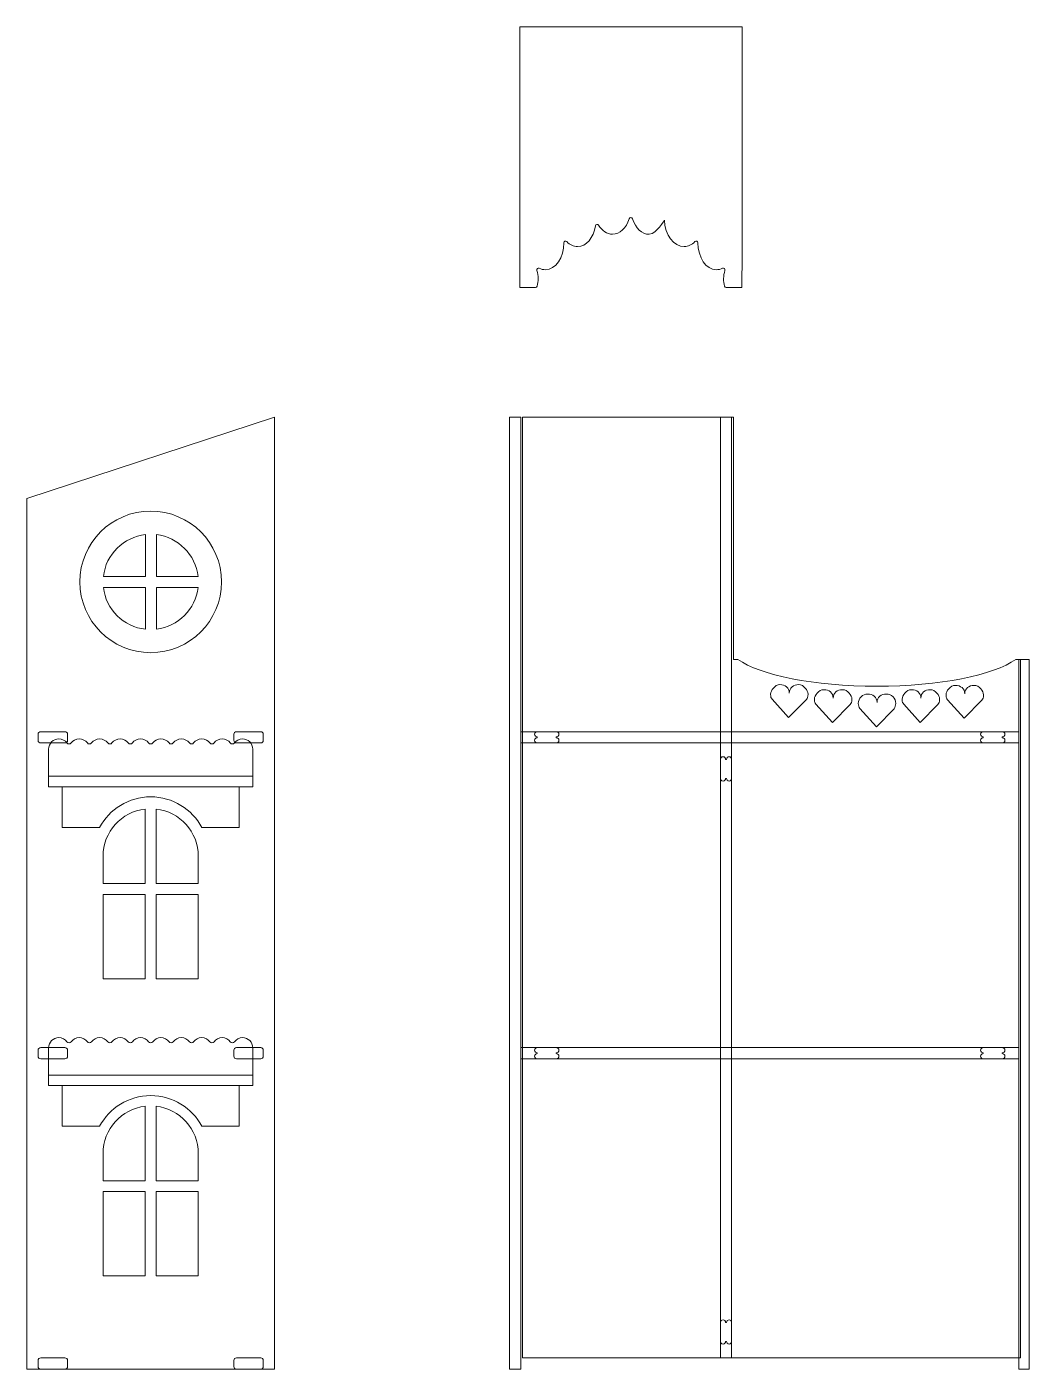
# Model space of a CAD drawing. Header units: millimetres. Extents: x -1744 to 2824, y -3870 to 2862.
# Drawn here: x -1380 to -223, y -214 to 1337 of the extents above; entities that cross this region are included whole.
import ezdxf

# ---------------------------------------------------------------- set-up
doc = ezdxf.new("R2010")
doc.units = ezdxf.units.MM
doc.header["$MEASUREMENT"] = 0
doc.layers.add('layer 1', color=7, linetype='Continuous')

msp = doc.modelspace()

# ---------------------------------------------------------------- linework, layer by layer
at = {"layer": 'layer 1', "color": 252, "lineweight": 20}
for points in [[(-822.9022, -214.0263), (-809.9022, -214.0263), (-809.9022, 885.9735), (-822.9022, 885.9735), (-822.9022, -214.0263)], [(-579.4022, -201.0263), (-566.4022, -201.0263), (-566.4022, 885.9735), (-579.4022, 885.9735), (-579.4022, -201.0263)], [(-234.902, -214.0264), (-222.902, -214.0264), (-222.902, 605.9736), (-234.902, 605.9736), (-234.902, -214.0264)], [(-809.9022, 509.4736), (-234.902, 509.4736), (-234.902, 522.4736), (-809.9022, 522.4736), (-809.9022, 509.4736)], [(-809.9022, 144.4736), (-234.902, 144.4736), (-234.902, 157.4736), (-809.9022, 157.4736), (-809.9022, 144.4736)]]:
    msp.add_lwpolyline(points, close=True, dxfattribs=at)
at = {"layer": 'layer 1', "color": 253, "lineweight": 20}
for points in [[(-1355.1007, 458.9023), (-1119.3863, 458.9023), (-1119.3863, 470.9023), (-1355.1007, 470.9023), (-1355.1007, 458.9023)], [(-1355.1007, 113.7597), (-1119.3863, 113.7597), (-1119.3863, 125.7597), (-1355.1007, 125.7597), (-1355.1007, 113.7597)]]:
    msp.add_lwpolyline(points, close=True, dxfattribs=at)
at = {"layer": 'layer 1', "color": 250, "lineweight": 20}
msp.add_ellipse((-1237.2434, 695.4964), major_axis=(0, 81.7771), ratio=1, dxfattribs=at)
at = {"layer": 'layer 1', "color": 7, "lineweight": 20}
msp.add_open_spline([(-810.902, 1336.7822), (-810.902, 1336.7822), (-554.402, 1336.7822), (-554.402, 1336.7822), (-554.402, 1336.7822), (-554.402, 1336.7822), (-554.402, 1074.6291), (-554.402, 1074.6291), (-554.402, 1074.6291), (-554.402, 1074.6291), (-554.5387, 1035.7821), (-554.5387, 1035.7821), (-554.5387, 1035.7821), (-554.5387, 1035.7821), (-572.6621, 1035.7821), (-572.6621, 1035.7821), (-572.6621, 1035.7821), (-573.5199, 1035.7821), (-574.2503, 1036.3273), (-574.5425, 1037.1856), (-574.5425, 1037.1856), (-576.4569, 1042.8099), (-575.9716, 1049.4151), (-574.2234, 1055.3228), (-574.2234, 1055.3228), (-573.9789, 1056.1491), (-574.2051, 1057.0014), (-574.8199, 1057.5693), (-574.8199, 1057.5693), (-575.4347, 1058.1372), (-576.2592, 1058.2558), (-576.9937, 1057.8821), (-576.9937, 1057.8821), (-579.1968, 1056.761), (-581.5641, 1056.1514), (-584.0291, 1056.1514), (-584.0291, 1056.1514), (-596.0821, 1056.1514), (-605.3315, 1070.4791), (-605.4097, 1087.1262), (-605.4097, 1087.1262), (-605.4138, 1087.9982), (-605.8801, 1088.7411), (-606.6357, 1089.0783), (-606.6357, 1089.0783), (-607.3912, 1089.4156), (-608.2156, 1089.2497), (-608.8031, 1088.642), (-608.8031, 1088.642), (-612.2889, 1085.0374), (-616.5465, 1082.9186), (-621.1431, 1082.9186), (-621.1431, 1082.9186), (-632.9482, 1082.9186), (-643.8939, 1096.2155), (-643.8939, 1113.4516), (-643.8939, 1113.4516), (-643.8939, 1113.4518), (-653.0653, 1097.5942), (-661.5487, 1097.1437), (-661.5487, 1097.1437), (-670.0907, 1096.6902), (-677.4799, 1104.4783), (-680.8965, 1115.0741), (-680.8965, 1115.0741), (-681.1787, 1115.9495), (-681.9183, 1116.5119), (-682.788, 1116.5119), (-682.788, 1116.5119), (-683.6577, 1116.5118), (-684.397, 1115.9496), (-684.6793, 1115.0741), (-684.6793, 1115.0741), (-688.0958, 1104.4783), (-695.4744, 1097.1437), (-704.027, 1097.1437), (-704.027, 1097.1437), (-710.3795, 1097.1437), (-716.0843, 1101.1899), (-719.9991, 1107.6132), (-719.9991, 1107.6132), (-720.4556, 1108.3623), (-721.2542, 1108.7188), (-722.0763, 1108.5405), (-722.0763, 1108.5405), (-722.8986, 1108.3623), (-723.5023, 1107.7012), (-723.6468, 1106.8215), (-723.6468, 1106.8215), (-725.8995, 1093.1097), (-734.3497, 1082.9186), (-744.4326, 1082.9186), (-744.4326, 1082.9186), (-749.0312, 1082.9186), (-753.2905, 1085.0391), (-756.777, 1088.6467), (-756.777, 1088.6467), (-757.3641, 1089.2542), (-758.188, 1089.4206), (-758.9434, 1089.0841), (-758.9434, 1089.0841), (-759.6991, 1088.7475), (-760.1657, 1088.0059), (-760.1708, 1087.1341), (-760.1708, 1087.1341), (-760.2691, 1070.5025), (-769.5925, 1056.1514), (-781.5466, 1056.1514), (-781.5466, 1056.1514), (-784.0108, 1056.1514), (-786.3774, 1056.7607), (-788.58, 1057.8811), (-788.58, 1057.8811), (-789.3145, 1058.2548), (-790.139, 1058.136), (-790.7538, 1057.5681), (-790.7538, 1057.5681), (-791.3686, 1057), (-791.5947, 1056.1478), (-791.35, 1055.3214), (-791.35, 1055.3214), (-789.6003, 1049.4117), (-789.1215, 1042.8135), (-791.0489, 1037.1821), (-791.0489, 1037.1821), (-791.3421, 1036.3254), (-792.0716, 1035.7821), (-792.9283, 1035.7821), (-792.9283, 1035.7821), (-792.9283, 1035.7821), (-810.902, 1035.7821), (-810.902, 1035.7821), (-810.902, 1035.7821), (-810.902, 1035.7821), (-810.902, 1074.6241), (-810.902, 1074.6241), (-810.902, 1074.6241), (-810.902, 1074.6241), (-810.902, 1336.7822), (-810.902, 1336.7822)], degree=3, knots=[0, 0, 0, 0, 0.027777778, 0.027777778, 0.027777778, 0.027777778, 0.055555556, 0.055555556, 0.055555556, 0.055555556, 0.083333333, 0.083333333, 0.083333333, 0.083333333, 0.111111111, 0.111111111, 0.111111111, 0.111111111, 0.138888889, 0.138888889, 0.138888889, 0.138888889, 0.166666667, 0.166666667, 0.166666667, 0.166666667, 0.194444444, 0.194444444, 0.194444444, 0.194444444, 0.222222222, 0.222222222, 0.222222222, 0.222222222, 0.25, 0.25, 0.25, 0.25, 0.277777778, 0.277777778, 0.277777778, 0.277777778, 0.305555556, 0.305555556, 0.305555556, 0.305555556, 0.333333333, 0.333333333, 0.333333333, 0.333333333, 0.361111111, 0.361111111, 0.361111111, 0.361111111, 0.388888889, 0.388888889, 0.388888889, 0.388888889, 0.416666667, 0.416666667, 0.416666667, 0.416666667, 0.444444444, 0.444444444, 0.444444444, 0.444444444, 0.472222222, 0.472222222, 0.472222222, 0.472222222, 0.5, 0.5, 0.5, 0.5, 0.527777778, 0.527777778, 0.527777778, 0.527777778, 0.555555556, 0.555555556, 0.555555556, 0.555555556, 0.583333333, 0.583333333, 0.583333333, 0.583333333, 0.611111111, 0.611111111, 0.611111111, 0.611111111, 0.638888889, 0.638888889, 0.638888889, 0.638888889, 0.666666667, 0.666666667, 0.666666667, 0.666666667, 0.694444444, 0.694444444, 0.694444444, 0.694444444, 0.722222222, 0.722222222, 0.722222222, 0.722222222, 0.75, 0.75, 0.75, 0.75, 0.777777778, 0.777777778, 0.777777778, 0.777777778, 0.805555556, 0.805555556, 0.805555556, 0.805555556, 0.833333333, 0.833333333, 0.833333333, 0.833333333, 0.861111111, 0.861111111, 0.861111111, 0.861111111, 0.888888889, 0.888888889, 0.888888889, 0.888888889, 0.916666667, 0.916666667, 0.916666667, 0.916666667, 0.944444444, 0.944444444, 0.944444444, 0.944444444, 1, 1, 1, 1], dxfattribs=at)
at = {"layer": 'layer 1', "color": 253, "lineweight": 20}
for points, knots in [([(-1094.2435, 885.9736), (-1094.2435, 885.9736), (-1380.2435, 791.6878), (-1380.2435, 791.6878), (-1380.2435, 791.6878), (-1380.2435, 791.6878), (-1380.2435, -214.0265), (-1380.2435, -214.0265), (-1380.2435, -214.0265), (-1380.2435, -214.0265), (-1094.2435, -214.0265), (-1094.2435, -214.0265), (-1094.2435, -214.0265), (-1094.2435, -214.0265), (-1094.2435, 885.9736), (-1094.2435, 885.9736)], [0, 0, 0, 0, 0.2, 0.2, 0.2, 0.2, 0.4, 0.4, 0.4, 0.4, 0.6, 0.6, 0.6, 0.6, 1, 1, 1, 1]), ([(-1243.151, 750.1799), (-1243.151, 750.1799), (-1243.151, 701.78), (-1243.151, 701.78), (-1243.151, 701.78), (-1259.4194, 701.78), (-1275.5897, 701.8318), (-1291.8804, 701.8318), (-1291.8804, 701.8318), (-1288.9605, 727.2862), (-1268.6646, 747.4551), (-1243.151, 750.1799)], [0, 0, 0, 0, 0.25, 0.25, 0.25, 0.25, 0.5, 0.5, 0.5, 0.5, 1, 1, 1, 1]), ([(-1182.6029, 701.78), (-1182.6029, 701.78), (-1230.5795, 701.78), (-1230.5795, 701.78), (-1230.5795, 701.78), (-1230.5795, 701.78), (-1230.5795, 750.0934), (-1230.5795, 750.0934), (-1230.5795, 750.0934), (-1205.4057, 747.0524), (-1185.4726, 727.0065), (-1182.6029, 701.78)], [0, 0, 0, 0, 0.25, 0.25, 0.25, 0.25, 0.5, 0.5, 0.5, 0.5, 1, 1, 1, 1]), ([(-1291.8653, 689.2086), (-1291.8653, 689.2086), (-1243.151, 689.2086), (-1243.151, 689.2086), (-1243.151, 689.2086), (-1243.151, 689.2086), (-1243.151, 640.8128), (-1243.151, 640.8128), (-1243.151, 640.8128), (-1268.6803, 643.5394), (-1288.9855, 663.7318), (-1291.8855, 689.2086), (-1291.8855, 689.2086), (-1291.8855, 689.2086), (-1291.8653, 689.2086), (-1291.8653, 689.2086)], [0, 0, 0, 0, 0.2, 0.2, 0.2, 0.2, 0.4, 0.4, 0.4, 0.4, 0.6, 0.6, 0.6, 0.6, 1, 1, 1, 1]), ([(-1230.5795, 640.8993), (-1230.5795, 640.8993), (-1230.5795, 689.2086), (-1230.5795, 689.2086), (-1230.5795, 689.2086), (-1230.5795, 689.2086), (-1182.6033, 689.2086), (-1182.6033, 689.2086), (-1182.6033, 689.2086), (-1185.475, 663.9843), (-1205.4067, 643.94), (-1230.5795, 640.8993)], [0, 0, 0, 0, 0.25, 0.25, 0.25, 0.25, 0.5, 0.5, 0.5, 0.5, 1, 1, 1, 1]), ([(-1355.1007, 502.3307), (-1355.1007, 502.3307), (-1355.1007, 470.9023), (-1355.1007, 470.9023), (-1355.1007, 470.9023), (-1355.1007, 470.9023), (-1119.3863, 470.9023), (-1119.3863, 470.9023), (-1119.3863, 470.9023), (-1119.3863, 470.9023), (-1119.3863, 502.3307), (-1119.3863, 502.3307), (-1119.3863, 502.3307), (-1119.3863, 508.8397), (-1124.663, 514.1162), (-1131.172, 514.1162), (-1131.172, 514.1162), (-1135.0079, 514.1162), (-1138.4157, 512.2838), (-1140.5678, 509.4466), (-1140.5678, 509.4466), (-1141.1538, 508.6741), (-1141.9882, 508.2595), (-1142.9578, 508.2595), (-1142.9578, 508.2595), (-1143.9275, 508.2595), (-1144.7618, 508.6741), (-1145.3478, 509.4466), (-1145.3478, 509.4466), (-1147.4998, 512.2838), (-1150.9076, 514.1162), (-1154.7433, 514.1162), (-1154.7433, 514.1162), (-1158.5792, 514.1162), (-1161.987, 512.2838), (-1164.1392, 509.4466), (-1164.1392, 509.4466), (-1164.7252, 508.6741), (-1165.5595, 508.2595), (-1166.5292, 508.2595), (-1166.5292, 508.2595), (-1167.4989, 508.2595), (-1168.333, 508.6741), (-1168.919, 509.4466), (-1168.919, 509.4466), (-1171.0713, 512.2838), (-1174.4791, 514.1162), (-1178.3149, 514.1162), (-1178.3149, 514.1162), (-1182.1508, 514.1162), (-1185.5586, 512.2839), (-1187.7106, 509.4467), (-1187.7106, 509.4467), (-1188.2966, 508.6742), (-1189.1311, 508.2595), (-1190.1006, 508.2595), (-1190.1006, 508.2595), (-1191.0704, 508.2595), (-1191.9046, 508.6741), (-1192.4906, 509.4466), (-1192.4906, 509.4466), (-1194.6428, 512.2838), (-1198.0506, 514.1162), (-1201.8863, 514.1162), (-1201.8863, 514.1162), (-1205.722, 514.1162), (-1209.1298, 512.2838), (-1211.2821, 509.4466), (-1211.2821, 509.4466), (-1211.8681, 508.6741), (-1212.7023, 508.2595), (-1213.6721, 508.2595), (-1213.6721, 508.2595), (-1214.6416, 508.2595), (-1215.4761, 508.6741), (-1216.062, 509.4466), (-1216.062, 509.4466), (-1218.2143, 512.2838), (-1221.6221, 514.1162), (-1225.4578, 514.1162), (-1225.4578, 514.1162), (-1229.2935, 514.1162), (-1232.7013, 512.2838), (-1234.8535, 509.4466), (-1234.8535, 509.4466), (-1235.4395, 508.6741), (-1236.2738, 508.2595), (-1237.2433, 508.2595), (-1237.2433, 508.2595), (-1238.2131, 508.2595), (-1239.0473, 508.6741), (-1239.6335, 509.4466), (-1239.6335, 509.4466), (-1241.7856, 512.2838), (-1245.1934, 514.1162), (-1249.0292, 514.1162), (-1249.0292, 514.1162), (-1252.8651, 514.1162), (-1256.2729, 512.2838), (-1258.4249, 509.4466), (-1258.4249, 509.4466), (-1259.0109, 508.6741), (-1259.8454, 508.2595), (-1260.8149, 508.2595), (-1260.8149, 508.2595), (-1261.7847, 508.2595), (-1262.6189, 508.6741), (-1263.2049, 509.4466), (-1263.2049, 509.4466), (-1265.3571, 512.2838), (-1268.7649, 514.1162), (-1272.6006, 514.1162), (-1272.6006, 514.1162), (-1276.4363, 514.1162), (-1279.8441, 512.2838), (-1281.9964, 509.4466), (-1281.9964, 509.4466), (-1282.5824, 508.6741), (-1283.4166, 508.2595), (-1284.3864, 508.2595), (-1284.3864, 508.2595), (-1285.3561, 508.2595), (-1286.1904, 508.6741), (-1286.7763, 509.4466), (-1286.7763, 509.4466), (-1288.9286, 512.2838), (-1292.3364, 514.1162), (-1296.1721, 514.1162), (-1296.1721, 514.1162), (-1300.0079, 514.1162), (-1303.4157, 512.2839), (-1305.5678, 509.4467), (-1305.5678, 509.4467), (-1306.1538, 508.6742), (-1306.9881, 508.2595), (-1307.9578, 508.2595), (-1307.9578, 508.2595), (-1308.9274, 508.2597), (-1309.7616, 508.6741), (-1310.3478, 509.4466), (-1310.3478, 509.4466), (-1312.4998, 512.2838), (-1315.9076, 514.1162), (-1319.7437, 514.1162), (-1319.7437, 514.1162), (-1323.5794, 514.1162), (-1326.9872, 512.2838), (-1329.1392, 509.4466), (-1329.1392, 509.4466), (-1329.7254, 508.6741), (-1330.5596, 508.2595), (-1331.5292, 508.2595), (-1331.5292, 508.2595), (-1332.4989, 508.2595), (-1333.3332, 508.6741), (-1333.9192, 509.4466), (-1333.9192, 509.4466), (-1336.0714, 512.2838), (-1339.4792, 514.1162), (-1343.3149, 514.1162), (-1343.3149, 514.1162), (-1349.824, 514.1162), (-1355.1007, 508.8397), (-1355.1007, 502.3307)], [0, 0, 0, 0, 0.023809524, 0.023809524, 0.023809524, 0.023809524, 0.047619048, 0.047619048, 0.047619048, 0.047619048, 0.071428571, 0.071428571, 0.071428571, 0.071428571, 0.095238095, 0.095238095, 0.095238095, 0.095238095, 0.119047619, 0.119047619, 0.119047619, 0.119047619, 0.142857143, 0.142857143, 0.142857143, 0.142857143, 0.166666667, 0.166666667, 0.166666667, 0.166666667, 0.19047619, 0.19047619, 0.19047619, 0.19047619, 0.214285714, 0.214285714, 0.214285714, 0.214285714, 0.238095238, 0.238095238, 0.238095238, 0.238095238, 0.261904762, 0.261904762, 0.261904762, 0.261904762, 0.285714286, 0.285714286, 0.285714286, 0.285714286, 0.30952381, 0.30952381, 0.30952381, 0.30952381, 0.333333333, 0.333333333, 0.333333333, 0.333333333, 0.357142857, 0.357142857, 0.357142857, 0.357142857, 0.380952381, 0.380952381, 0.380952381, 0.380952381, 0.404761905, 0.404761905, 0.404761905, 0.404761905, 0.428571429, 0.428571429, 0.428571429, 0.428571429, 0.452380952, 0.452380952, 0.452380952, 0.452380952, 0.476190476, 0.476190476, 0.476190476, 0.476190476, 0.5, 0.5, 0.5, 0.5, 0.523809524, 0.523809524, 0.523809524, 0.523809524, 0.547619048, 0.547619048, 0.547619048, 0.547619048, 0.571428571, 0.571428571, 0.571428571, 0.571428571, 0.595238095, 0.595238095, 0.595238095, 0.595238095, 0.619047619, 0.619047619, 0.619047619, 0.619047619, 0.642857143, 0.642857143, 0.642857143, 0.642857143, 0.666666667, 0.666666667, 0.666666667, 0.666666667, 0.69047619, 0.69047619, 0.69047619, 0.69047619, 0.714285714, 0.714285714, 0.714285714, 0.714285714, 0.738095238, 0.738095238, 0.738095238, 0.738095238, 0.761904762, 0.761904762, 0.761904762, 0.761904762, 0.785714286, 0.785714286, 0.785714286, 0.785714286, 0.80952381, 0.80952381, 0.80952381, 0.80952381, 0.833333333, 0.833333333, 0.833333333, 0.833333333, 0.857142857, 0.857142857, 0.857142857, 0.857142857, 0.880952381, 0.880952381, 0.880952381, 0.880952381, 0.904761905, 0.904761905, 0.904761905, 0.904761905, 0.928571429, 0.928571429, 0.928571429, 0.928571429, 0.952380952, 0.952380952, 0.952380952, 0.952380952, 1, 1, 1, 1]), ([(-1135.1006, 458.9023), (-1135.1006, 458.9023), (-1339.3864, 458.9023), (-1339.3864, 458.9023), (-1339.3864, 458.9023), (-1339.3864, 458.9023), (-1339.3864, 411.7595), (-1339.3864, 411.7595), (-1339.3864, 411.7595), (-1339.3864, 411.7595), (-1296.2516, 411.7595), (-1296.2516, 411.7595), (-1296.2516, 411.7595), (-1285.0019, 432.8334), (-1262.7971, 447.1795), (-1237.2435, 447.1795), (-1237.2435, 447.1795), (-1211.6899, 447.1795), (-1189.4851, 432.8334), (-1178.2354, 411.7595), (-1178.2354, 411.7595), (-1178.2354, 411.7595), (-1135.1006, 411.7595), (-1135.1006, 411.7595), (-1135.1006, 411.7595), (-1135.1006, 411.7595), (-1135.1006, 458.9023), (-1135.1006, 458.9023)], [0, 0, 0, 0, 0.125, 0.125, 0.125, 0.125, 0.25, 0.25, 0.25, 0.25, 0.375, 0.375, 0.375, 0.375, 0.5, 0.5, 0.5, 0.5, 0.625, 0.625, 0.625, 0.625, 0.75, 0.75, 0.75, 0.75, 1, 1, 1, 1]), ([(-1243.5291, 347.0451), (-1243.5291, 347.0451), (-1292.2435, 347.0451), (-1292.2435, 347.0451), (-1292.2435, 347.0451), (-1292.2435, 347.0451), (-1292.2435, 378.4737), (-1292.2435, 378.4737), (-1292.2435, 378.4737), (-1292.2435, 406.7234), (-1270.944, 429.9944), (-1243.5291, 433.114), (-1243.5291, 433.114), (-1243.5291, 433.114), (-1243.5291, 347.0451), (-1243.5291, 347.0451)], [0, 0, 0, 0, 0.2, 0.2, 0.2, 0.2, 0.4, 0.4, 0.4, 0.4, 0.6, 0.6, 0.6, 0.6, 1, 1, 1, 1]), ([(-1182.2435, 347.0451), (-1182.2435, 347.0451), (-1230.9576, 347.0451), (-1230.9576, 347.0451), (-1230.9576, 347.0451), (-1230.9576, 347.0451), (-1230.9576, 433.114), (-1230.9576, 433.114), (-1230.9576, 433.114), (-1203.5428, 429.9942), (-1182.2435, 406.7233), (-1182.2435, 378.4737), (-1182.2435, 378.4737), (-1182.2435, 378.4737), (-1182.2435, 347.0451), (-1182.2435, 347.0451)], [0, 0, 0, 0, 0.2, 0.2, 0.2, 0.2, 0.4, 0.4, 0.4, 0.4, 0.6, 0.6, 0.6, 0.6, 1, 1, 1, 1]), ([(-1292.2435, 334.4737), (-1292.2435, 334.4737), (-1243.5291, 334.4737), (-1243.5291, 334.4737), (-1243.5291, 334.4737), (-1243.5291, 334.4737), (-1243.5291, 237.0451), (-1243.5291, 237.0451), (-1243.5291, 237.0451), (-1243.5291, 237.0451), (-1292.2435, 237.0451), (-1292.2435, 237.0451), (-1292.2435, 237.0451), (-1292.2435, 237.0451), (-1292.2435, 334.4737), (-1292.2435, 334.4737)], [0, 0, 0, 0, 0.2, 0.2, 0.2, 0.2, 0.4, 0.4, 0.4, 0.4, 0.6, 0.6, 0.6, 0.6, 1, 1, 1, 1]), ([(-1230.9576, 334.4737), (-1230.9576, 334.4737), (-1182.2435, 334.4737), (-1182.2435, 334.4737), (-1182.2435, 334.4737), (-1182.2435, 334.4737), (-1182.2435, 237.0451), (-1182.2435, 237.0451), (-1182.2435, 237.0451), (-1182.2435, 237.0451), (-1230.9576, 237.0451), (-1230.9576, 237.0451), (-1230.9576, 237.0451), (-1230.9576, 237.0451), (-1230.9576, 334.4737), (-1230.9576, 334.4737)], [0, 0, 0, 0, 0.2, 0.2, 0.2, 0.2, 0.4, 0.4, 0.4, 0.4, 0.6, 0.6, 0.6, 0.6, 1, 1, 1, 1]), ([(-1355.1007, 157.1881), (-1355.1007, 157.1881), (-1355.1007, 125.7597), (-1355.1007, 125.7597), (-1355.1007, 125.7597), (-1355.1007, 125.7597), (-1119.3863, 125.7597), (-1119.3863, 125.7597), (-1119.3863, 125.7597), (-1119.3863, 125.7597), (-1119.3863, 157.1881), (-1119.3863, 157.1881), (-1119.3863, 157.1881), (-1119.3863, 163.6971), (-1124.663, 168.9736), (-1131.172, 168.9736), (-1131.172, 168.9736), (-1135.0079, 168.9736), (-1138.4157, 167.1412), (-1140.5678, 164.304), (-1140.5678, 164.304), (-1141.1538, 163.5315), (-1141.9882, 163.1169), (-1142.9578, 163.1169), (-1142.9578, 163.1169), (-1143.9275, 163.1169), (-1144.7618, 163.5315), (-1145.3478, 164.304), (-1145.3478, 164.304), (-1147.4998, 167.1412), (-1150.9076, 168.9736), (-1154.7433, 168.9736), (-1154.7433, 168.9736), (-1158.5792, 168.9736), (-1161.987, 167.1412), (-1164.1392, 164.304), (-1164.1392, 164.304), (-1164.7252, 163.5315), (-1165.5595, 163.1169), (-1166.5292, 163.1169), (-1166.5292, 163.1169), (-1167.4989, 163.1169), (-1168.333, 163.5315), (-1168.919, 164.304), (-1168.919, 164.304), (-1171.0713, 167.1412), (-1174.4791, 168.9736), (-1178.3149, 168.9736), (-1178.3149, 168.9736), (-1182.1508, 168.9736), (-1185.5586, 167.1413), (-1187.7106, 164.3041), (-1187.7106, 164.3041), (-1188.2966, 163.5316), (-1189.1311, 163.1169), (-1190.1006, 163.1169), (-1190.1006, 163.1169), (-1191.0704, 163.1169), (-1191.9046, 163.5315), (-1192.4906, 164.304), (-1192.4906, 164.304), (-1194.6428, 167.1412), (-1198.0506, 168.9736), (-1201.8863, 168.9736), (-1201.8863, 168.9736), (-1205.722, 168.9736), (-1209.1298, 167.1412), (-1211.2821, 164.304), (-1211.2821, 164.304), (-1211.8681, 163.5315), (-1212.7023, 163.1169), (-1213.6721, 163.1169), (-1213.6721, 163.1169), (-1214.6416, 163.1169), (-1215.4761, 163.5315), (-1216.062, 164.304), (-1216.062, 164.304), (-1218.2143, 167.1412), (-1221.6221, 168.9736), (-1225.4578, 168.9736), (-1225.4578, 168.9736), (-1229.2935, 168.9736), (-1232.7013, 167.1412), (-1234.8535, 164.304), (-1234.8535, 164.304), (-1235.4395, 163.5315), (-1236.2738, 163.1169), (-1237.2433, 163.1169), (-1237.2433, 163.1169), (-1238.2131, 163.1169), (-1239.0473, 163.5315), (-1239.6335, 164.304), (-1239.6335, 164.304), (-1241.7856, 167.1412), (-1245.1934, 168.9736), (-1249.0292, 168.9736), (-1249.0292, 168.9736), (-1252.8651, 168.9736), (-1256.2729, 167.1412), (-1258.4249, 164.304), (-1258.4249, 164.304), (-1259.0109, 163.5315), (-1259.8454, 163.1169), (-1260.8149, 163.1169), (-1260.8149, 163.1169), (-1261.7847, 163.1169), (-1262.6189, 163.5315), (-1263.2049, 164.304), (-1263.2049, 164.304), (-1265.3571, 167.1412), (-1268.7649, 168.9736), (-1272.6006, 168.9736), (-1272.6006, 168.9736), (-1276.4363, 168.9736), (-1279.8441, 167.1412), (-1281.9964, 164.304), (-1281.9964, 164.304), (-1282.5824, 163.5315), (-1283.4166, 163.1169), (-1284.3864, 163.1169), (-1284.3864, 163.1169), (-1285.3561, 163.1169), (-1286.1904, 163.5315), (-1286.7763, 164.304), (-1286.7763, 164.304), (-1288.9286, 167.1412), (-1292.3364, 168.9736), (-1296.1721, 168.9736), (-1296.1721, 168.9736), (-1300.0079, 168.9736), (-1303.4157, 167.1413), (-1305.5678, 164.3041), (-1305.5678, 164.3041), (-1306.1538, 163.5316), (-1306.9881, 163.1169), (-1307.9578, 163.1169), (-1307.9578, 163.1169), (-1308.9274, 163.1171), (-1309.7616, 163.5315), (-1310.3478, 164.304), (-1310.3478, 164.304), (-1312.4998, 167.1412), (-1315.9076, 168.9736), (-1319.7437, 168.9736), (-1319.7437, 168.9736), (-1323.5794, 168.9736), (-1326.9872, 167.1412), (-1329.1392, 164.304), (-1329.1392, 164.304), (-1329.7254, 163.5315), (-1330.5596, 163.1169), (-1331.5292, 163.1169), (-1331.5292, 163.1169), (-1332.4989, 163.1169), (-1333.3332, 163.5315), (-1333.9192, 164.304), (-1333.9192, 164.304), (-1336.0714, 167.1412), (-1339.4792, 168.9736), (-1343.3149, 168.9736), (-1343.3149, 168.9736), (-1349.824, 168.9736), (-1355.1007, 163.6971), (-1355.1007, 157.1881)], [0, 0, 0, 0, 0.023809524, 0.023809524, 0.023809524, 0.023809524, 0.047619048, 0.047619048, 0.047619048, 0.047619048, 0.071428571, 0.071428571, 0.071428571, 0.071428571, 0.095238095, 0.095238095, 0.095238095, 0.095238095, 0.119047619, 0.119047619, 0.119047619, 0.119047619, 0.142857143, 0.142857143, 0.142857143, 0.142857143, 0.166666667, 0.166666667, 0.166666667, 0.166666667, 0.19047619, 0.19047619, 0.19047619, 0.19047619, 0.214285714, 0.214285714, 0.214285714, 0.214285714, 0.238095238, 0.238095238, 0.238095238, 0.238095238, 0.261904762, 0.261904762, 0.261904762, 0.261904762, 0.285714286, 0.285714286, 0.285714286, 0.285714286, 0.30952381, 0.30952381, 0.30952381, 0.30952381, 0.333333333, 0.333333333, 0.333333333, 0.333333333, 0.357142857, 0.357142857, 0.357142857, 0.357142857, 0.380952381, 0.380952381, 0.380952381, 0.380952381, 0.404761905, 0.404761905, 0.404761905, 0.404761905, 0.428571429, 0.428571429, 0.428571429, 0.428571429, 0.452380952, 0.452380952, 0.452380952, 0.452380952, 0.476190476, 0.476190476, 0.476190476, 0.476190476, 0.5, 0.5, 0.5, 0.5, 0.523809524, 0.523809524, 0.523809524, 0.523809524, 0.547619048, 0.547619048, 0.547619048, 0.547619048, 0.571428571, 0.571428571, 0.571428571, 0.571428571, 0.595238095, 0.595238095, 0.595238095, 0.595238095, 0.619047619, 0.619047619, 0.619047619, 0.619047619, 0.642857143, 0.642857143, 0.642857143, 0.642857143, 0.666666667, 0.666666667, 0.666666667, 0.666666667, 0.69047619, 0.69047619, 0.69047619, 0.69047619, 0.714285714, 0.714285714, 0.714285714, 0.714285714, 0.738095238, 0.738095238, 0.738095238, 0.738095238, 0.761904762, 0.761904762, 0.761904762, 0.761904762, 0.785714286, 0.785714286, 0.785714286, 0.785714286, 0.80952381, 0.80952381, 0.80952381, 0.80952381, 0.833333333, 0.833333333, 0.833333333, 0.833333333, 0.857142857, 0.857142857, 0.857142857, 0.857142857, 0.880952381, 0.880952381, 0.880952381, 0.880952381, 0.904761905, 0.904761905, 0.904761905, 0.904761905, 0.928571429, 0.928571429, 0.928571429, 0.928571429, 0.952380952, 0.952380952, 0.952380952, 0.952380952, 1, 1, 1, 1]), ([(-1135.1006, 113.7597), (-1135.1006, 113.7597), (-1339.3864, 113.7597), (-1339.3864, 113.7597), (-1339.3864, 113.7597), (-1339.3864, 113.7597), (-1339.3864, 66.6169), (-1339.3864, 66.6169), (-1339.3864, 66.6169), (-1339.3864, 66.6169), (-1296.2516, 66.6169), (-1296.2516, 66.6169), (-1296.2516, 66.6169), (-1285.0019, 87.6908), (-1262.7971, 102.0369), (-1237.2435, 102.0369), (-1237.2435, 102.0369), (-1211.6899, 102.0369), (-1189.4851, 87.6908), (-1178.2354, 66.6169), (-1178.2354, 66.6169), (-1178.2354, 66.6169), (-1135.1006, 66.6169), (-1135.1006, 66.6169), (-1135.1006, 66.6169), (-1135.1006, 66.6169), (-1135.1006, 113.7597), (-1135.1006, 113.7597)], [0, 0, 0, 0, 0.125, 0.125, 0.125, 0.125, 0.25, 0.25, 0.25, 0.25, 0.375, 0.375, 0.375, 0.375, 0.5, 0.5, 0.5, 0.5, 0.625, 0.625, 0.625, 0.625, 0.75, 0.75, 0.75, 0.75, 1, 1, 1, 1]), ([(-1243.5291, 3.6164), (-1243.5291, 3.6164), (-1292.2435, 3.6164), (-1292.2435, 3.6164), (-1292.2435, 3.6164), (-1292.2435, 3.6164), (-1292.2435, 35.045), (-1292.2435, 35.045), (-1292.2435, 35.045), (-1292.2435, 63.2947), (-1270.944, 86.5657), (-1243.5291, 89.6853), (-1243.5291, 89.6853), (-1243.5291, 89.6853), (-1243.5291, 3.6164), (-1243.5291, 3.6164)], [0, 0, 0, 0, 0.2, 0.2, 0.2, 0.2, 0.4, 0.4, 0.4, 0.4, 0.6, 0.6, 0.6, 0.6, 1, 1, 1, 1]), ([(-1182.2435, 3.6164), (-1182.2435, 3.6164), (-1230.9576, 3.6164), (-1230.9576, 3.6164), (-1230.9576, 3.6164), (-1230.9576, 3.6164), (-1230.9576, 89.6853), (-1230.9576, 89.6853), (-1230.9576, 89.6853), (-1203.5428, 86.5655), (-1182.2435, 63.2945), (-1182.2435, 35.045), (-1182.2435, 35.045), (-1182.2435, 35.045), (-1182.2435, 3.6164), (-1182.2435, 3.6164)], [0, 0, 0, 0, 0.2, 0.2, 0.2, 0.2, 0.4, 0.4, 0.4, 0.4, 0.6, 0.6, 0.6, 0.6, 1, 1, 1, 1]), ([(-1292.2435, -8.955), (-1292.2435, -8.955), (-1243.5291, -8.955), (-1243.5291, -8.955), (-1243.5291, -8.955), (-1243.5291, -8.955), (-1243.5291, -106.3836), (-1243.5291, -106.3836), (-1243.5291, -106.3836), (-1243.5291, -106.3836), (-1292.2435, -106.3836), (-1292.2435, -106.3836), (-1292.2435, -106.3836), (-1292.2435, -106.3836), (-1292.2435, -8.955), (-1292.2435, -8.955)], [0, 0, 0, 0, 0.2, 0.2, 0.2, 0.2, 0.4, 0.4, 0.4, 0.4, 0.6, 0.6, 0.6, 0.6, 1, 1, 1, 1]), ([(-1230.9576, -8.955), (-1230.9576, -8.955), (-1182.2435, -8.955), (-1182.2435, -8.955), (-1182.2435, -8.955), (-1182.2435, -8.955), (-1182.2435, -106.3836), (-1182.2435, -106.3836), (-1182.2435, -106.3836), (-1182.2435, -106.3836), (-1230.9576, -106.3836), (-1230.9576, -106.3836), (-1230.9576, -106.3836), (-1230.9576, -106.3836), (-1230.9576, -8.955), (-1230.9576, -8.955)], [0, 0, 0, 0, 0.2, 0.2, 0.2, 0.2, 0.4, 0.4, 0.4, 0.4, 0.6, 0.6, 0.6, 0.6, 1, 1, 1, 1])]:
    msp.add_open_spline(points, degree=3, knots=knots, dxfattribs=at)
at = {"layer": 'layer 1', "color": 254, "lineweight": 20}
for points, knots in [([(-807.7855, 885.9735), (-807.7855, 885.9735), (-564.2855, 885.9735), (-564.2855, 885.9735), (-564.2855, 885.9735), (-564.2855, 885.9735), (-564.2855, 605.9736), (-564.2855, 605.9736), (-564.2855, 605.9736), (-564.2855, 605.9736), (-559.1888, 605.9736), (-559.1888, 605.9736), (-559.1888, 605.9736), (-533.72, 587.7627), (-471.5043, 574.8984), (-398.7855, 574.8984), (-398.7855, 574.8984), (-326.0667, 574.8984), (-263.8516, 587.7627), (-238.3821, 605.9736), (-238.3821, 605.9736), (-238.3821, 605.9736), (-232.7853, 605.9736), (-232.7853, 605.9736), (-232.7853, 605.9736), (-232.7853, 605.9736), (-232.7853, -201.0264), (-232.7853, -201.0264), (-232.7853, -201.0264), (-232.7853, -201.0264), (-807.7855, -201.0264), (-807.7855, -201.0264), (-807.7855, -201.0264), (-807.7855, -201.0264), (-807.7855, 885.9735), (-807.7855, 885.9735)], [0, 0, 0, 0, 0.1, 0.1, 0.1, 0.1, 0.2, 0.2, 0.2, 0.2, 0.3, 0.3, 0.3, 0.3, 0.4, 0.4, 0.4, 0.4, 0.5, 0.5, 0.5, 0.5, 0.6, 0.6, 0.6, 0.6, 0.7, 0.7, 0.7, 0.7, 0.8, 0.8, 0.8, 0.8, 1, 1, 1, 1]), ([(-510.6288, 576.7869), (-504.6569, 576.7869), (-499.8155, 573.0269), (-499.8155, 567.055), (-499.8155, 567.055), (-499.8155, 573.0269), (-494.9743, 576.7869), (-489.0023, 576.7869), (-489.0023, 576.7869), (-483.0303, 576.7869), (-478.189, 570.0998), (-478.189, 565.9736), (-478.189, 565.9736), (-478.189, 561.8474), (-478.8957, 561.5777), (-480.1011, 559.8335), (-480.1011, 559.8335), (-480.1011, 559.8335), (-500.5785, 538.9861), (-500.5785, 538.9861), (-500.5785, 538.9861), (-500.5785, 538.9861), (-519.6894, 560.0708), (-519.6894, 560.0708), (-519.6894, 560.0708), (-520.7975, 561.7681), (-521.442, 561.8986), (-521.442, 565.9736), (-521.442, 565.9736), (-521.442, 570.0486), (-516.6007, 576.7869), (-510.6288, 576.7869)], [0, 0, 0, 0, 0.111111111, 0.111111111, 0.111111111, 0.111111111, 0.222222222, 0.222222222, 0.222222222, 0.222222222, 0.333333333, 0.333333333, 0.333333333, 0.333333333, 0.444444444, 0.444444444, 0.444444444, 0.444444444, 0.555555556, 0.555555556, 0.555555556, 0.555555556, 0.666666667, 0.666666667, 0.666666667, 0.666666667, 0.777777778, 0.777777778, 0.777777778, 0.777777778, 1, 1, 1, 1]), ([(-308.0686, 575.9736), (-302.0967, 575.9736), (-297.2553, 572.2136), (-297.2553, 566.2417), (-297.2553, 566.2417), (-297.2553, 572.2136), (-292.4141, 575.9736), (-286.4421, 575.9736), (-286.4421, 575.9736), (-280.4701, 575.9736), (-275.6288, 569.2865), (-275.6288, 565.1603), (-275.6288, 565.1603), (-275.6288, 561.0341), (-276.3355, 560.7644), (-277.5409, 559.0202), (-277.5409, 559.0202), (-277.5409, 559.0202), (-298.0183, 538.1728), (-298.0183, 538.1728), (-298.0183, 538.1728), (-298.0183, 538.1728), (-317.1292, 559.2575), (-317.1292, 559.2575), (-317.1292, 559.2575), (-318.2373, 560.9548), (-318.8818, 561.0853), (-318.8818, 565.1603), (-318.8818, 565.1603), (-318.8818, 569.2353), (-314.0405, 575.9736), (-308.0686, 575.9736)], [0, 0, 0, 0, 0.111111111, 0.111111111, 0.111111111, 0.111111111, 0.222222222, 0.222222222, 0.222222222, 0.222222222, 0.333333333, 0.333333333, 0.333333333, 0.333333333, 0.444444444, 0.444444444, 0.444444444, 0.444444444, 0.555555556, 0.555555556, 0.555555556, 0.555555556, 0.666666667, 0.666666667, 0.666666667, 0.666666667, 0.777777778, 0.777777778, 0.777777778, 0.777777778, 1, 1, 1, 1]), ([(-459.9888, 570.9736), (-454.0169, 570.9736), (-449.1755, 567.2136), (-449.1755, 561.2417), (-449.1755, 561.2417), (-449.1755, 567.2136), (-444.3343, 570.9736), (-438.3623, 570.9736), (-438.3623, 570.9736), (-432.3903, 570.9736), (-427.549, 564.2865), (-427.549, 560.1603), (-427.549, 560.1603), (-427.549, 556.0341), (-428.2557, 555.7644), (-429.4611, 554.0202), (-429.4611, 554.0202), (-429.4611, 554.0202), (-449.9385, 533.1728), (-449.9385, 533.1728), (-449.9385, 533.1728), (-449.9385, 533.1728), (-469.0494, 554.2575), (-469.0494, 554.2575), (-469.0494, 554.2575), (-470.1575, 555.9548), (-470.802, 556.0853), (-470.802, 560.1603), (-470.802, 560.1603), (-470.802, 564.2353), (-465.9607, 570.9736), (-459.9888, 570.9736)], [0, 0, 0, 0, 0.111111111, 0.111111111, 0.111111111, 0.111111111, 0.222222222, 0.222222222, 0.222222222, 0.222222222, 0.333333333, 0.333333333, 0.333333333, 0.333333333, 0.444444444, 0.444444444, 0.444444444, 0.444444444, 0.555555556, 0.555555556, 0.555555556, 0.555555556, 0.666666667, 0.666666667, 0.666666667, 0.666666667, 0.777777778, 0.777777778, 0.777777778, 0.777777778, 1, 1, 1, 1]), ([(-409.3487, 565.9736), (-403.3767, 565.9736), (-398.5354, 562.2136), (-398.5354, 556.2417), (-398.5354, 556.2417), (-398.5354, 562.2136), (-393.6942, 565.9736), (-387.7222, 565.9736), (-387.7222, 565.9736), (-381.7502, 565.9736), (-376.9089, 561.1322), (-376.9089, 555.1603), (-376.9089, 555.1603), (-376.9089, 552.8797), (-377.6156, 550.7644), (-378.821, 549.0202), (-378.821, 549.0202), (-378.821, 549.0202), (-399.2984, 528.1728), (-399.2984, 528.1728), (-399.2984, 528.1728), (-399.2984, 528.1728), (-418.4093, 549.2575), (-418.4093, 549.2575), (-418.4093, 549.2575), (-419.5174, 550.9548), (-420.1619, 552.9821), (-420.1619, 555.1603), (-420.1619, 555.1603), (-420.1619, 561.1322), (-415.3206, 565.9736), (-409.3487, 565.9736)], [0, 0, 0, 0, 0.111111111, 0.111111111, 0.111111111, 0.111111111, 0.222222222, 0.222222222, 0.222222222, 0.222222222, 0.333333333, 0.333333333, 0.333333333, 0.333333333, 0.444444444, 0.444444444, 0.444444444, 0.444444444, 0.555555556, 0.555555556, 0.555555556, 0.555555556, 0.666666667, 0.666666667, 0.666666667, 0.666666667, 0.777777778, 0.777777778, 0.777777778, 0.777777778, 1, 1, 1, 1]), ([(-358.7086, 570.9736), (-352.7367, 570.9736), (-347.8953, 567.2136), (-347.8953, 561.2417), (-347.8953, 561.2417), (-347.8953, 567.2136), (-343.0541, 570.9736), (-337.0821, 570.9736), (-337.0821, 570.9736), (-331.1101, 570.9736), (-326.2688, 564.2865), (-326.2688, 560.1603), (-326.2688, 560.1603), (-326.2688, 556.0341), (-326.9755, 555.7644), (-328.1809, 554.0202), (-328.1809, 554.0202), (-328.1809, 554.0202), (-348.6583, 533.1728), (-348.6583, 533.1728), (-348.6583, 533.1728), (-348.6583, 533.1728), (-367.7692, 554.2575), (-367.7692, 554.2575), (-367.7692, 554.2575), (-368.8773, 555.9548), (-369.5218, 556.0853), (-369.5218, 560.1603), (-369.5218, 560.1603), (-369.5218, 564.2353), (-364.6805, 570.9736), (-358.7086, 570.9736)], [0, 0, 0, 0, 0.111111111, 0.111111111, 0.111111111, 0.111111111, 0.222222222, 0.222222222, 0.222222222, 0.222222222, 0.333333333, 0.333333333, 0.333333333, 0.333333333, 0.444444444, 0.444444444, 0.444444444, 0.444444444, 0.555555556, 0.555555556, 0.555555556, 0.555555556, 0.666666667, 0.666666667, 0.666666667, 0.666666667, 0.777777778, 0.777777778, 0.777777778, 0.777777778, 1, 1, 1, 1])]:
    msp.add_open_spline(points, degree=3, knots=knots, dxfattribs=at)
at = {"layer": 'layer 1', "color": 2, "lineweight": 20}
for points, knots in [([(-1336.2434, 522.4736), (-1336.2434, 522.4736), (-1364.2434, 522.4736), (-1364.2434, 522.4736), (-1364.2434, 522.4736), (-1365.8934, 522.4736), (-1367.2434, 521.1236), (-1367.2434, 519.4736), (-1367.2434, 519.4736), (-1367.2434, 519.4736), (-1367.2434, 512.4736), (-1367.2434, 512.4736), (-1367.2434, 512.4736), (-1367.2434, 510.8236), (-1365.8934, 509.4736), (-1364.2434, 509.4736), (-1364.2434, 509.4736), (-1364.2434, 509.4736), (-1336.2434, 509.4736), (-1336.2434, 509.4736), (-1336.2434, 509.4736), (-1334.5934, 509.4736), (-1333.2434, 510.8236), (-1333.2434, 512.4736), (-1333.2434, 512.4736), (-1333.2434, 512.4736), (-1333.2434, 519.4736), (-1333.2434, 519.4736), (-1333.2434, 519.4736), (-1333.2434, 521.1236), (-1334.5934, 522.4736), (-1336.2434, 522.4736)], [0, 0, 0, 0, 0.111111111, 0.111111111, 0.111111111, 0.111111111, 0.222222222, 0.222222222, 0.222222222, 0.222222222, 0.333333333, 0.333333333, 0.333333333, 0.333333333, 0.444444444, 0.444444444, 0.444444444, 0.444444444, 0.555555556, 0.555555556, 0.555555556, 0.555555556, 0.666666667, 0.666666667, 0.666666667, 0.666666667, 0.777777778, 0.777777778, 0.777777778, 0.777777778, 1, 1, 1, 1]), ([(-1110.2435, 522.4736), (-1110.2435, 522.4736), (-1138.2435, 522.4736), (-1138.2435, 522.4736), (-1138.2435, 522.4736), (-1139.8935, 522.4736), (-1141.2435, 521.1236), (-1141.2435, 519.4736), (-1141.2435, 519.4736), (-1141.2435, 519.4736), (-1141.2435, 512.4736), (-1141.2435, 512.4736), (-1141.2435, 512.4736), (-1141.2435, 510.8236), (-1139.8935, 509.4736), (-1138.2435, 509.4736), (-1138.2435, 509.4736), (-1138.2435, 509.4736), (-1110.2435, 509.4736), (-1110.2435, 509.4736), (-1110.2435, 509.4736), (-1108.5935, 509.4736), (-1107.2435, 510.8236), (-1107.2435, 512.4736), (-1107.2435, 512.4736), (-1107.2435, 512.4736), (-1107.2435, 519.4736), (-1107.2435, 519.4736), (-1107.2435, 519.4736), (-1107.2435, 521.1236), (-1108.5935, 522.4736), (-1110.2435, 522.4736)], [0, 0, 0, 0, 0.111111111, 0.111111111, 0.111111111, 0.111111111, 0.222222222, 0.222222222, 0.222222222, 0.222222222, 0.333333333, 0.333333333, 0.333333333, 0.333333333, 0.444444444, 0.444444444, 0.444444444, 0.444444444, 0.555555556, 0.555555556, 0.555555556, 0.555555556, 0.666666667, 0.666666667, 0.666666667, 0.666666667, 0.777777778, 0.777777778, 0.777777778, 0.777777778, 1, 1, 1, 1]), ([(-790.9022, 515.4736), (-790.9022, 515.4736), (-790.9022, 516.4736), (-790.9022, 516.4736), (-790.9022, 516.4736), (-792.5591, 516.4736), (-793.9022, 517.8167), (-793.9022, 519.4736), (-793.9022, 519.4736), (-793.9022, 521.1305), (-792.5591, 522.4736), (-790.9022, 522.4736), (-790.9022, 522.4736), (-790.9022, 522.4736), (-768.9022, 522.4736), (-768.9022, 522.4736), (-768.9022, 522.4736), (-767.2453, 522.4736), (-765.9022, 521.1305), (-765.9022, 519.4736), (-765.9022, 519.4736), (-765.9022, 517.8167), (-767.2453, 516.4736), (-768.9022, 516.4736), (-768.9022, 516.4736), (-768.9022, 516.4736), (-768.9022, 515.4736), (-768.9022, 515.4736), (-768.9022, 515.4736), (-767.2453, 515.4736), (-765.9022, 514.1305), (-765.9022, 512.4736), (-765.9022, 512.4736), (-765.9022, 510.8167), (-767.2453, 509.4736), (-768.9022, 509.4736), (-768.9022, 509.4736), (-768.9022, 509.4736), (-790.9022, 509.4736), (-790.9022, 509.4736), (-790.9022, 509.4736), (-792.5591, 509.4736), (-793.9022, 510.8167), (-793.9022, 512.4736), (-793.9022, 512.4736), (-793.9022, 514.1305), (-792.5591, 515.4736), (-790.9022, 515.4736)], [0, 0, 0, 0, 0.076923077, 0.076923077, 0.076923077, 0.076923077, 0.153846154, 0.153846154, 0.153846154, 0.153846154, 0.230769231, 0.230769231, 0.230769231, 0.230769231, 0.307692308, 0.307692308, 0.307692308, 0.307692308, 0.384615385, 0.384615385, 0.384615385, 0.384615385, 0.461538462, 0.461538462, 0.461538462, 0.461538462, 0.538461538, 0.538461538, 0.538461538, 0.538461538, 0.615384615, 0.615384615, 0.615384615, 0.615384615, 0.692307692, 0.692307692, 0.692307692, 0.692307692, 0.769230769, 0.769230769, 0.769230769, 0.769230769, 0.846153846, 0.846153846, 0.846153846, 0.846153846, 1, 1, 1, 1]), ([(-275.902, 515.4736), (-275.902, 515.4736), (-275.902, 516.4736), (-275.902, 516.4736), (-275.902, 516.4736), (-277.5589, 516.4736), (-278.902, 517.8167), (-278.902, 519.4736), (-278.902, 519.4736), (-278.902, 521.1305), (-277.5589, 522.4736), (-275.902, 522.4736), (-275.902, 522.4736), (-275.902, 522.4736), (-253.902, 522.4736), (-253.902, 522.4736), (-253.902, 522.4736), (-252.2451, 522.4736), (-250.902, 521.1305), (-250.902, 519.4736), (-250.902, 519.4736), (-250.902, 517.8167), (-252.2451, 516.4736), (-253.902, 516.4736), (-253.902, 516.4736), (-253.902, 516.4736), (-253.902, 515.4736), (-253.902, 515.4736), (-253.902, 515.4736), (-252.2451, 515.4736), (-250.902, 514.1305), (-250.902, 512.4736), (-250.902, 512.4736), (-250.902, 510.8167), (-252.2451, 509.4736), (-253.902, 509.4736), (-253.902, 509.4736), (-253.902, 509.4736), (-275.902, 509.4736), (-275.902, 509.4736), (-275.902, 509.4736), (-277.5589, 509.4736), (-278.902, 510.8167), (-278.902, 512.4736), (-278.902, 512.4736), (-278.902, 514.1305), (-277.5589, 515.4736), (-275.902, 515.4736)], [0, 0, 0, 0, 0.076923077, 0.076923077, 0.076923077, 0.076923077, 0.153846154, 0.153846154, 0.153846154, 0.153846154, 0.230769231, 0.230769231, 0.230769231, 0.230769231, 0.307692308, 0.307692308, 0.307692308, 0.307692308, 0.384615385, 0.384615385, 0.384615385, 0.384615385, 0.461538462, 0.461538462, 0.461538462, 0.461538462, 0.538461538, 0.538461538, 0.538461538, 0.538461538, 0.615384615, 0.615384615, 0.615384615, 0.615384615, 0.692307692, 0.692307692, 0.692307692, 0.692307692, 0.769230769, 0.769230769, 0.769230769, 0.769230769, 0.846153846, 0.846153846, 0.846153846, 0.846153846, 1, 1, 1, 1]), ([(-573.4022, 490.4735), (-573.4022, 490.4735), (-572.4022, 490.4735), (-572.4022, 490.4735), (-572.4022, 490.4735), (-572.4022, 492.1304), (-571.0591, 493.4735), (-569.4022, 493.4735), (-569.4022, 493.4735), (-567.7453, 493.4735), (-566.4022, 492.1304), (-566.4022, 490.4735), (-566.4022, 490.4735), (-566.4022, 490.4735), (-566.4022, 468.4735), (-566.4022, 468.4735), (-566.4022, 468.4735), (-566.4022, 466.8166), (-567.7453, 465.4735), (-569.4022, 465.4735), (-569.4022, 465.4735), (-571.0591, 465.4735), (-572.4022, 466.8166), (-572.4022, 468.4735), (-572.4022, 468.4735), (-572.4022, 468.4735), (-573.4022, 468.4735), (-573.4022, 468.4735), (-573.4022, 468.4735), (-573.4022, 466.8166), (-574.7453, 465.4735), (-576.4022, 465.4735), (-576.4022, 465.4735), (-578.0591, 465.4735), (-579.4022, 466.8166), (-579.4022, 468.4735), (-579.4022, 468.4735), (-579.4022, 468.4735), (-579.4022, 490.4735), (-579.4022, 490.4735), (-579.4022, 490.4735), (-579.4022, 492.1304), (-578.0591, 493.4735), (-576.4022, 493.4735), (-576.4022, 493.4735), (-574.7453, 493.4735), (-573.4022, 492.1304), (-573.4022, 490.4735)], [0, 0, 0, 0, 0.076923077, 0.076923077, 0.076923077, 0.076923077, 0.153846154, 0.153846154, 0.153846154, 0.153846154, 0.230769231, 0.230769231, 0.230769231, 0.230769231, 0.307692308, 0.307692308, 0.307692308, 0.307692308, 0.384615385, 0.384615385, 0.384615385, 0.384615385, 0.461538462, 0.461538462, 0.461538462, 0.461538462, 0.538461538, 0.538461538, 0.538461538, 0.538461538, 0.615384615, 0.615384615, 0.615384615, 0.615384615, 0.692307692, 0.692307692, 0.692307692, 0.692307692, 0.769230769, 0.769230769, 0.769230769, 0.769230769, 0.846153846, 0.846153846, 0.846153846, 0.846153846, 1, 1, 1, 1]), ([(-1336.2434, 157.4736), (-1336.2434, 157.4736), (-1364.2434, 157.4736), (-1364.2434, 157.4736), (-1364.2434, 157.4736), (-1365.8934, 157.4736), (-1367.2434, 156.1236), (-1367.2434, 154.4736), (-1367.2434, 154.4736), (-1367.2434, 154.4736), (-1367.2434, 147.4736), (-1367.2434, 147.4736), (-1367.2434, 147.4736), (-1367.2434, 145.8236), (-1365.8934, 144.4736), (-1364.2434, 144.4736), (-1364.2434, 144.4736), (-1364.2434, 144.4736), (-1336.2434, 144.4736), (-1336.2434, 144.4736), (-1336.2434, 144.4736), (-1334.5934, 144.4736), (-1333.2434, 145.8236), (-1333.2434, 147.4736), (-1333.2434, 147.4736), (-1333.2434, 147.4736), (-1333.2434, 154.4736), (-1333.2434, 154.4736), (-1333.2434, 154.4736), (-1333.2434, 156.1236), (-1334.5934, 157.4736), (-1336.2434, 157.4736)], [0, 0, 0, 0, 0.111111111, 0.111111111, 0.111111111, 0.111111111, 0.222222222, 0.222222222, 0.222222222, 0.222222222, 0.333333333, 0.333333333, 0.333333333, 0.333333333, 0.444444444, 0.444444444, 0.444444444, 0.444444444, 0.555555556, 0.555555556, 0.555555556, 0.555555556, 0.666666667, 0.666666667, 0.666666667, 0.666666667, 0.777777778, 0.777777778, 0.777777778, 0.777777778, 1, 1, 1, 1]), ([(-1110.2435, 157.4736), (-1110.2435, 157.4736), (-1138.2435, 157.4736), (-1138.2435, 157.4736), (-1138.2435, 157.4736), (-1139.8935, 157.4736), (-1141.2435, 156.1236), (-1141.2435, 154.4736), (-1141.2435, 154.4736), (-1141.2435, 154.4736), (-1141.2435, 147.4736), (-1141.2435, 147.4736), (-1141.2435, 147.4736), (-1141.2435, 145.8236), (-1139.8935, 144.4736), (-1138.2435, 144.4736), (-1138.2435, 144.4736), (-1138.2435, 144.4736), (-1110.2435, 144.4736), (-1110.2435, 144.4736), (-1110.2435, 144.4736), (-1108.5935, 144.4736), (-1107.2435, 145.8236), (-1107.2435, 147.4736), (-1107.2435, 147.4736), (-1107.2435, 147.4736), (-1107.2435, 154.4736), (-1107.2435, 154.4736), (-1107.2435, 154.4736), (-1107.2435, 156.1236), (-1108.5935, 157.4736), (-1110.2435, 157.4736)], [0, 0, 0, 0, 0.111111111, 0.111111111, 0.111111111, 0.111111111, 0.222222222, 0.222222222, 0.222222222, 0.222222222, 0.333333333, 0.333333333, 0.333333333, 0.333333333, 0.444444444, 0.444444444, 0.444444444, 0.444444444, 0.555555556, 0.555555556, 0.555555556, 0.555555556, 0.666666667, 0.666666667, 0.666666667, 0.666666667, 0.777777778, 0.777777778, 0.777777778, 0.777777778, 1, 1, 1, 1]), ([(-790.9022, 150.4736), (-790.9022, 150.4736), (-790.9022, 151.4736), (-790.9022, 151.4736), (-790.9022, 151.4736), (-792.5591, 151.4736), (-793.9022, 152.8167), (-793.9022, 154.4736), (-793.9022, 154.4736), (-793.9022, 156.1305), (-792.5591, 157.4736), (-790.9022, 157.4736), (-790.9022, 157.4736), (-790.9022, 157.4736), (-768.9022, 157.4736), (-768.9022, 157.4736), (-768.9022, 157.4736), (-767.2453, 157.4736), (-765.9022, 156.1305), (-765.9022, 154.4736), (-765.9022, 154.4736), (-765.9022, 152.8167), (-767.2453, 151.4736), (-768.9022, 151.4736), (-768.9022, 151.4736), (-768.9022, 151.4736), (-768.9022, 150.4736), (-768.9022, 150.4736), (-768.9022, 150.4736), (-767.2453, 150.4736), (-765.9022, 149.1305), (-765.9022, 147.4736), (-765.9022, 147.4736), (-765.9022, 145.8167), (-767.2453, 144.4736), (-768.9022, 144.4736), (-768.9022, 144.4736), (-768.9022, 144.4736), (-790.9022, 144.4736), (-790.9022, 144.4736), (-790.9022, 144.4736), (-792.5591, 144.4736), (-793.9022, 145.8167), (-793.9022, 147.4736), (-793.9022, 147.4736), (-793.9022, 149.1305), (-792.5591, 150.4736), (-790.9022, 150.4736)], [0, 0, 0, 0, 0.076923077, 0.076923077, 0.076923077, 0.076923077, 0.153846154, 0.153846154, 0.153846154, 0.153846154, 0.230769231, 0.230769231, 0.230769231, 0.230769231, 0.307692308, 0.307692308, 0.307692308, 0.307692308, 0.384615385, 0.384615385, 0.384615385, 0.384615385, 0.461538462, 0.461538462, 0.461538462, 0.461538462, 0.538461538, 0.538461538, 0.538461538, 0.538461538, 0.615384615, 0.615384615, 0.615384615, 0.615384615, 0.692307692, 0.692307692, 0.692307692, 0.692307692, 0.769230769, 0.769230769, 0.769230769, 0.769230769, 0.846153846, 0.846153846, 0.846153846, 0.846153846, 1, 1, 1, 1]), ([(-275.902, 150.4736), (-275.902, 150.4736), (-275.902, 151.4736), (-275.902, 151.4736), (-275.902, 151.4736), (-277.5589, 151.4736), (-278.902, 152.8167), (-278.902, 154.4736), (-278.902, 154.4736), (-278.902, 156.1305), (-277.5589, 157.4736), (-275.902, 157.4736), (-275.902, 157.4736), (-275.902, 157.4736), (-253.902, 157.4736), (-253.902, 157.4736), (-253.902, 157.4736), (-252.2451, 157.4736), (-250.902, 156.1305), (-250.902, 154.4736), (-250.902, 154.4736), (-250.902, 152.8167), (-252.2451, 151.4736), (-253.902, 151.4736), (-253.902, 151.4736), (-253.902, 151.4736), (-253.902, 150.4736), (-253.902, 150.4736), (-253.902, 150.4736), (-252.2451, 150.4736), (-250.902, 149.1305), (-250.902, 147.4736), (-250.902, 147.4736), (-250.902, 145.8167), (-252.2451, 144.4736), (-253.902, 144.4736), (-253.902, 144.4736), (-253.902, 144.4736), (-275.902, 144.4736), (-275.902, 144.4736), (-275.902, 144.4736), (-277.5589, 144.4736), (-278.902, 145.8167), (-278.902, 147.4736), (-278.902, 147.4736), (-278.902, 149.1305), (-277.5589, 150.4736), (-275.902, 150.4736)], [0, 0, 0, 0, 0.076923077, 0.076923077, 0.076923077, 0.076923077, 0.153846154, 0.153846154, 0.153846154, 0.153846154, 0.230769231, 0.230769231, 0.230769231, 0.230769231, 0.307692308, 0.307692308, 0.307692308, 0.307692308, 0.384615385, 0.384615385, 0.384615385, 0.384615385, 0.461538462, 0.461538462, 0.461538462, 0.461538462, 0.538461538, 0.538461538, 0.538461538, 0.538461538, 0.615384615, 0.615384615, 0.615384615, 0.615384615, 0.692307692, 0.692307692, 0.692307692, 0.692307692, 0.769230769, 0.769230769, 0.769230769, 0.769230769, 0.846153846, 0.846153846, 0.846153846, 0.846153846, 1, 1, 1, 1]), ([(-573.4022, -160.0265), (-573.4022, -160.0265), (-572.4022, -160.0265), (-572.4022, -160.0265), (-572.4022, -160.0265), (-572.4022, -158.3696), (-571.0591, -157.0265), (-569.4022, -157.0265), (-569.4022, -157.0265), (-567.7453, -157.0265), (-566.4022, -158.3696), (-566.4022, -160.0265), (-566.4022, -160.0265), (-566.4022, -160.0265), (-566.4022, -182.0265), (-566.4022, -182.0265), (-566.4022, -182.0265), (-566.4022, -183.6834), (-567.7453, -185.0265), (-569.4022, -185.0265), (-569.4022, -185.0265), (-571.0591, -185.0265), (-572.4022, -183.6834), (-572.4022, -182.0265), (-572.4022, -182.0265), (-572.4022, -182.0265), (-573.4022, -182.0265), (-573.4022, -182.0265), (-573.4022, -182.0265), (-573.4022, -183.6834), (-574.7453, -185.0265), (-576.4022, -185.0265), (-576.4022, -185.0265), (-578.0591, -185.0265), (-579.4022, -183.6834), (-579.4022, -182.0265), (-579.4022, -182.0265), (-579.4022, -182.0265), (-579.4022, -160.0265), (-579.4022, -160.0265), (-579.4022, -160.0265), (-579.4022, -158.3696), (-578.0591, -157.0265), (-576.4022, -157.0265), (-576.4022, -157.0265), (-574.7453, -157.0265), (-573.4022, -158.3696), (-573.4022, -160.0265)], [0, 0, 0, 0, 0.076923077, 0.076923077, 0.076923077, 0.076923077, 0.153846154, 0.153846154, 0.153846154, 0.153846154, 0.230769231, 0.230769231, 0.230769231, 0.230769231, 0.307692308, 0.307692308, 0.307692308, 0.307692308, 0.384615385, 0.384615385, 0.384615385, 0.384615385, 0.461538462, 0.461538462, 0.461538462, 0.461538462, 0.538461538, 0.538461538, 0.538461538, 0.538461538, 0.615384615, 0.615384615, 0.615384615, 0.615384615, 0.692307692, 0.692307692, 0.692307692, 0.692307692, 0.769230769, 0.769230769, 0.769230769, 0.769230769, 0.846153846, 0.846153846, 0.846153846, 0.846153846, 1, 1, 1, 1]), ([(-1336.2434, -201.0264), (-1336.2434, -201.0264), (-1364.2434, -201.0264), (-1364.2434, -201.0264), (-1364.2434, -201.0264), (-1365.8934, -201.0264), (-1367.2434, -202.3764), (-1367.2434, -204.0264), (-1367.2434, -204.0264), (-1367.2434, -204.0264), (-1367.2434, -211.0264), (-1367.2434, -211.0264), (-1367.2434, -211.0264), (-1367.2434, -212.6764), (-1365.8934, -214.0264), (-1364.2434, -214.0264), (-1364.2434, -214.0264), (-1364.2434, -214.0264), (-1336.2434, -214.0264), (-1336.2434, -214.0264), (-1336.2434, -214.0264), (-1334.5934, -214.0264), (-1333.2434, -212.6764), (-1333.2434, -211.0264), (-1333.2434, -211.0264), (-1333.2434, -211.0264), (-1333.2434, -204.0264), (-1333.2434, -204.0264), (-1333.2434, -204.0264), (-1333.2434, -202.3764), (-1334.5934, -201.0264), (-1336.2434, -201.0264)], [0, 0, 0, 0, 0.111111111, 0.111111111, 0.111111111, 0.111111111, 0.222222222, 0.222222222, 0.222222222, 0.222222222, 0.333333333, 0.333333333, 0.333333333, 0.333333333, 0.444444444, 0.444444444, 0.444444444, 0.444444444, 0.555555556, 0.555555556, 0.555555556, 0.555555556, 0.666666667, 0.666666667, 0.666666667, 0.666666667, 0.777777778, 0.777777778, 0.777777778, 0.777777778, 1, 1, 1, 1]), ([(-1110.2435, -201.0264), (-1110.2435, -201.0264), (-1138.2435, -201.0264), (-1138.2435, -201.0264), (-1138.2435, -201.0264), (-1139.8935, -201.0264), (-1141.2435, -202.3764), (-1141.2435, -204.0264), (-1141.2435, -204.0264), (-1141.2435, -204.0264), (-1141.2435, -211.0264), (-1141.2435, -211.0264), (-1141.2435, -211.0264), (-1141.2435, -212.6764), (-1139.8935, -214.0264), (-1138.2435, -214.0264), (-1138.2435, -214.0264), (-1138.2435, -214.0264), (-1110.2435, -214.0264), (-1110.2435, -214.0264), (-1110.2435, -214.0264), (-1108.5935, -214.0264), (-1107.2435, -212.6764), (-1107.2435, -211.0264), (-1107.2435, -211.0264), (-1107.2435, -211.0264), (-1107.2435, -204.0264), (-1107.2435, -204.0264), (-1107.2435, -204.0264), (-1107.2435, -202.3764), (-1108.5935, -201.0264), (-1110.2435, -201.0264)], [0, 0, 0, 0, 0.111111111, 0.111111111, 0.111111111, 0.111111111, 0.222222222, 0.222222222, 0.222222222, 0.222222222, 0.333333333, 0.333333333, 0.333333333, 0.333333333, 0.444444444, 0.444444444, 0.444444444, 0.444444444, 0.555555556, 0.555555556, 0.555555556, 0.555555556, 0.666666667, 0.666666667, 0.666666667, 0.666666667, 0.777777778, 0.777777778, 0.777777778, 0.777777778, 1, 1, 1, 1])]:
    msp.add_open_spline(points, degree=3, knots=knots, dxfattribs=at)

doc.saveas('drawing.dxf')
